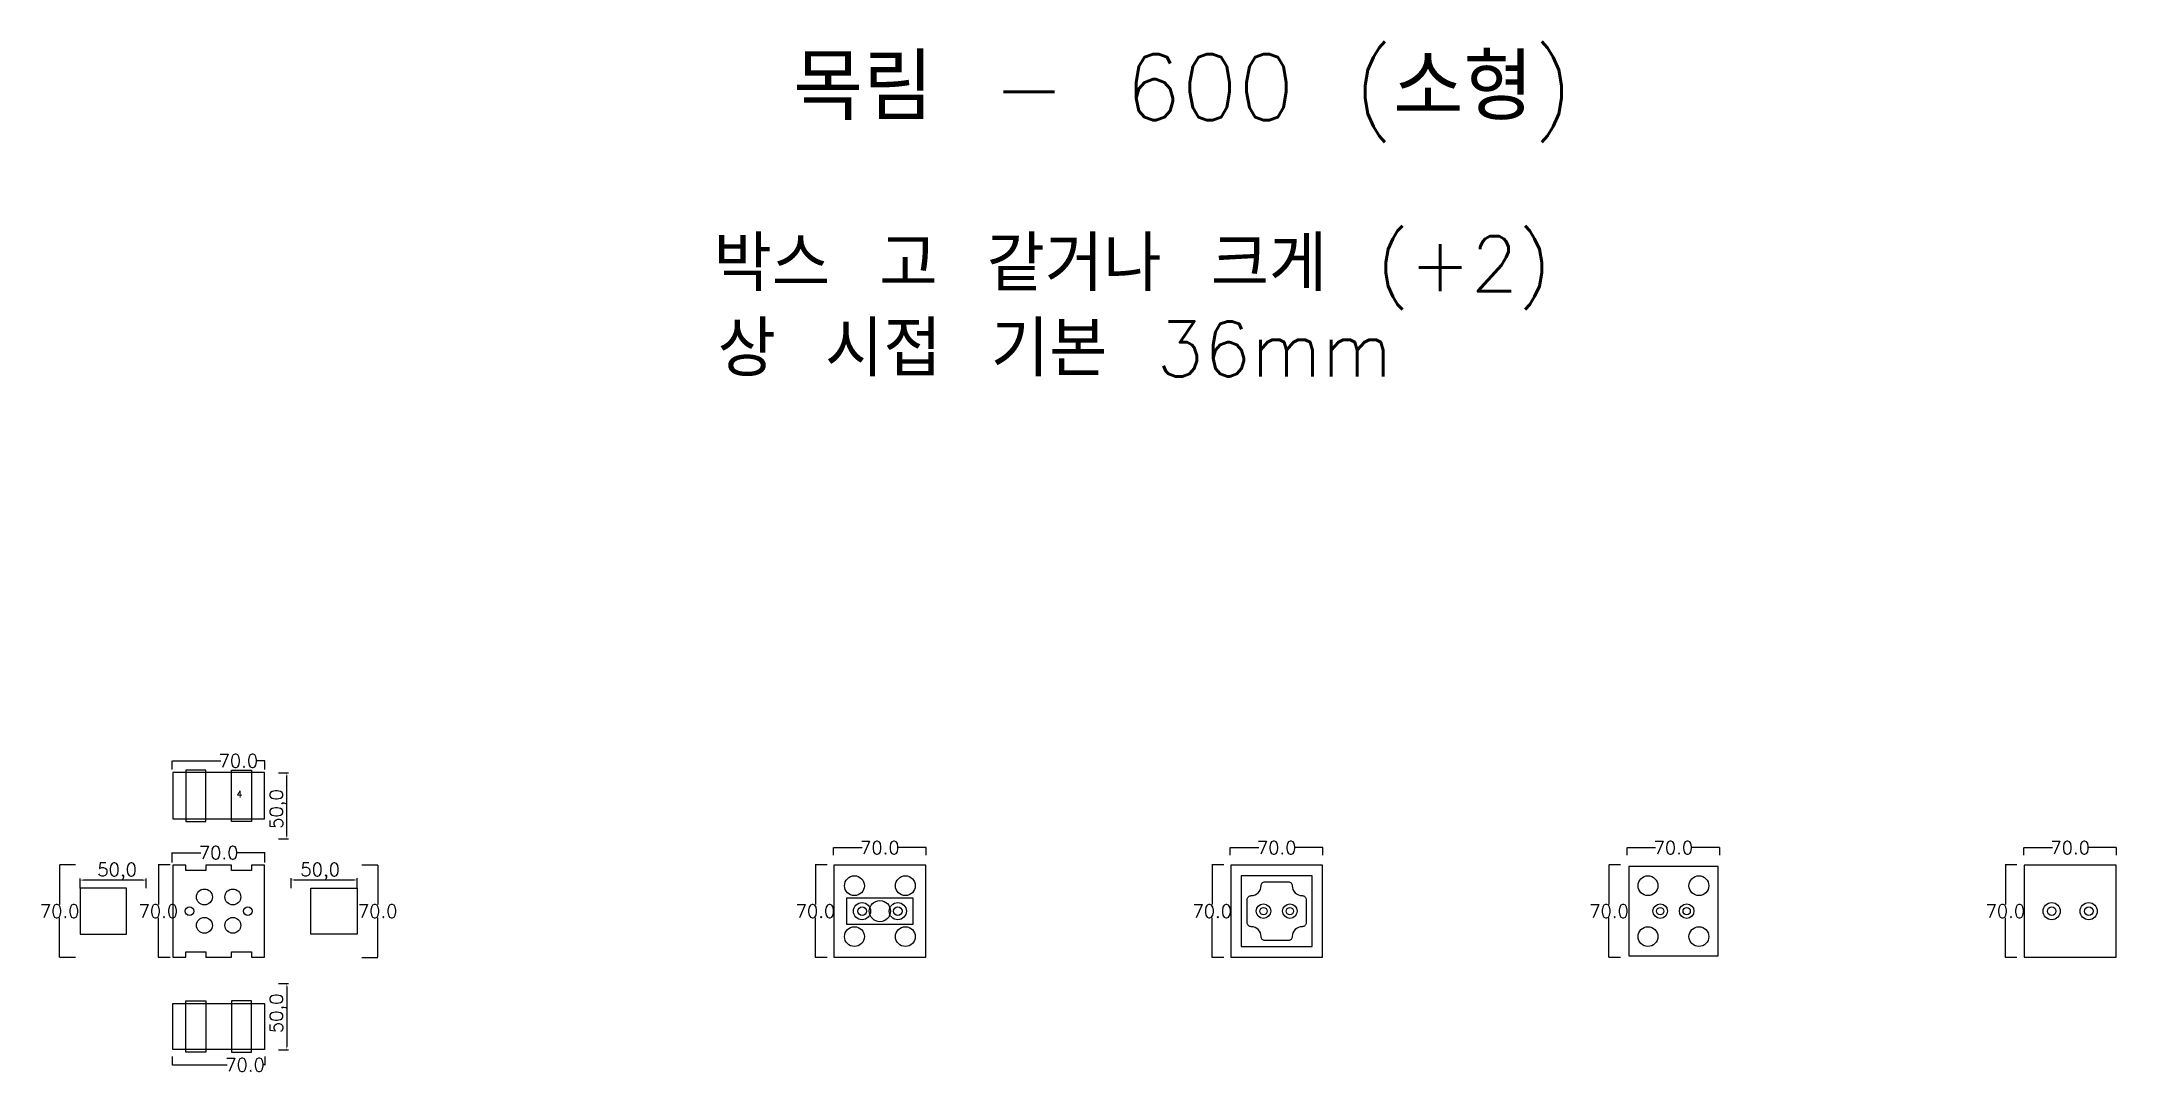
# Model space of a CAD drawing. Header units: millimetres. Extents: x 1566 to 3134, y -1 to 780.
import ezdxf

# ---------------------------------------------------------------- set-up
doc = ezdxf.new("R2010")
doc.units = ezdxf.units.MM
for name, color, linetype in [('TEXT', 7, 'Continuous'), ('볼트 구멍', 7, 'Continuous'), ('치구', 7, 'Continuous'), ('치수', 7, 'Continuous')]:
    doc.layers.add(name, color=color, linetype=linetype)
doc.styles.get("Standard").update_dxf_attribs({"font": 'txt.shx', "bigfont": 'whgtxt.shx'})
doc.dimstyles.new('ISO-25', dxfattribs={"dimtxt": 2.5, "dimasz": 2.5, "dimexe": 1.25, "dimexo": 0.625, "dimtad": 1, "dimtxsty": 'Standard', "dimcen": 2.5, "dimadec": 0, "dimazin": 0, "dimtfac": 1, "dimtmove": 0, "dimatfit": 3, "dimfxl": 0, "dimarcsym": 0})
doc.dimstyles.get("Standard").update_dxf_attribs({"dimtxt": 7, "dimasz": 0.18, "dimexe": 0.18, "dimexo": 0.0625, "dimgap": 0.09, "dimtad": 0, "dimtih": 1, "dimtoh": 1, "dimdec": 1, "dimzin": 0, "dimdsep": 46, "dimtxsty": 'Standard', "dimcen": 0.09, "dimadec": 0, "dimazin": 0, "dimtfac": 1, "dimtdec": 1, "dimtofl": 0, "dimtmove": 0, "dimatfit": 3, "dimfxl": 0, "dimtolj": 1, "dimtzin": 0, "dimarcsym": 0})

# ---------------------------------------------------------------- blocks, each defined once
blk = doc.blocks.new('*D1')
at = {"layer": 'Defpoints', "color": 0}
for p in [(2164.4, 163.8), (2234.4, 169.7), (2234.4, 163.8)]:
    blk.add_point(p, dxfattribs=at)
at = {"layer": '치수', "color": 0, "lineweight": -2}
for p, q in [((2164.4, 163.9), (2164.4, 169.9)), ((2164.6, 169.7), (2186, 169.7)), ((2234.3, 169.7), (2212.9, 169.7)), ((2234.4, 163.9), (2234.4, 169.9))]:
    blk.add_line(p, q, dxfattribs=at)
at = {"layer": '치수', "color": 0}
for points in [[(2164.6, 169.7), (2164.6, 169.6), (2164.4, 169.7)], [(2234.3, 169.7), (2234.3, 169.6), (2234.4, 169.7)]]:
    blk.add_solid(points, dxfattribs=at)
at = {"layer": '치수', "color": 0, "insert": (2199.4, 169.7), "char_height": 10, "attachment_point": 5}
blk.add_mtext('\\A1;70.0', dxfattribs=at)
blk = doc.blocks.new('*D2')
at = {"layer": 'Defpoints', "color": 0}
for p in [(1591.3, 156.7), (1579.2, 86.7), (1591.3, 86.7)]:
    blk.add_point(p, dxfattribs=at)
at = {"layer": '치수', "color": 0, "lineweight": -2}
for p, q in [((1591.2, 156.7), (1579.1, 156.7)), ((1579.2, 156.5), (1579.2, 126.8)), ((1579.2, 86.9), (1579.2, 116.6)), ((1591.2, 86.7), (1579.1, 86.7))]:
    blk.add_line(p, q, dxfattribs=at)
at = {"layer": '치수', "color": 0}
for points in [[(1579.2, 156.5), (1579.3, 156.5), (1579.2, 156.7)], [(1579.2, 86.9), (1579.3, 86.9), (1579.2, 86.7)]]:
    blk.add_solid(points, dxfattribs=at)
at = {"layer": '치수', "color": 0, "insert": (1579.2, 121.7), "char_height": 10, "attachment_point": 5}
blk.add_mtext('\\A1;70.0', dxfattribs=at)
blk = doc.blocks.new('*D3')
at = {"layer": 'Defpoints', "color": 0}
for p in [(2159.6, 156.7), (2150.7, 86.7), (2159.6, 86.7)]:
    blk.add_point(p, dxfattribs=at)
at = {"layer": '치수', "color": 0, "lineweight": -2}
for p, q in [((2159.5, 156.7), (2150.5, 156.7)), ((2150.7, 156.5), (2150.7, 126.8)), ((2150.7, 86.9), (2150.7, 116.6)), ((2159.5, 86.7), (2150.5, 86.7))]:
    blk.add_line(p, q, dxfattribs=at)
at = {"layer": '치수', "color": 0}
for points in [[(2150.6, 156.5), (2150.7, 156.5), (2150.7, 156.7)], [(2150.6, 86.9), (2150.7, 86.9), (2150.7, 86.7)]]:
    blk.add_solid(points, dxfattribs=at)
at = {"layer": '치수', "color": 0, "insert": (2150.7, 121.7), "char_height": 10, "attachment_point": 5}
blk.add_mtext('\\A1;70.0', dxfattribs=at)
blk = doc.blocks.new('*D4')
at = {"layer": 'Defpoints', "color": 0}
for p in [(1663, 156.7), (1653.9, 86.7), (1663, 86.7)]:
    blk.add_point(p, dxfattribs=at)
at = {"layer": '치수', "color": 0, "lineweight": -2}
for p, q in [((1662.9, 156.7), (1653.7, 156.7)), ((1653.9, 156.5), (1653.9, 126.8)), ((1653.9, 86.9), (1653.9, 116.6)), ((1662.9, 86.7), (1653.7, 86.7))]:
    blk.add_line(p, q, dxfattribs=at)
at = {"layer": '치수', "color": 0}
for points in [[(1653.9, 156.5), (1653.9, 156.5), (1653.9, 156.7)], [(1653.9, 86.9), (1653.9, 86.9), (1653.9, 86.7)]]:
    blk.add_solid(points, dxfattribs=at)
at = {"layer": '치수', "color": 0, "insert": (1653.9, 121.7), "char_height": 10, "attachment_point": 5}
blk.add_mtext('\\A1;70.0', dxfattribs=at)
blk = doc.blocks.new('*D5')
at = {"layer": 'Defpoints', "color": 0}
for p in [(1807.6, 156.7), (1807.6, 86.7), (1819.7, 86.7)]:
    blk.add_point(p, dxfattribs=at)
at = {"layer": '치수', "color": 0, "lineweight": -2}
for p, q in [((1807.7, 156.7), (1819.8, 156.7)), ((1819.7, 156.5), (1819.7, 126.8)), ((1819.7, 86.9), (1819.7, 116.6)), ((1807.7, 86.7), (1819.8, 86.7))]:
    blk.add_line(p, q, dxfattribs=at)
at = {"layer": '치수', "color": 0}
for points in [[(1819.6, 156.5), (1819.7, 156.5), (1819.7, 156.7)], [(1819.6, 86.9), (1819.7, 86.9), (1819.7, 86.7)]]:
    blk.add_solid(points, dxfattribs=at)
at = {"layer": '치수', "color": 0, "insert": (1819.7, 121.7), "char_height": 10, "attachment_point": 5}
blk.add_mtext('\\A1;70.0', dxfattribs=at)
blk = doc.blocks.new('*D6')
at = {"layer": 'Defpoints', "color": 0}
for p in [(1664.4, 11.8), (1734.4, 11.8), (1734.4, 5.4)]:
    blk.add_point(p, dxfattribs=at)
at = {"layer": '치수', "color": 0, "lineweight": -2}
for p, q in [((1664.4, 11.8), (1664.4, 5.2)), ((1664.6, 5.4), (1706, 5.4)), ((1734.3, 5.4), (1732.9, 5.4)), ((1734.4, 11.8), (1734.4, 5.2))]:
    blk.add_line(p, q, dxfattribs=at)
at = {"layer": '치수', "color": 0}
for points in [[(1664.6, 5.5), (1664.6, 5.4), (1664.4, 5.4)], [(1734.3, 5.5), (1734.3, 5.4), (1734.4, 5.4)]]:
    blk.add_solid(points, dxfattribs=at)
at = {"layer": '치수', "color": 0, "insert": (1719.4, 5.4), "char_height": 10, "attachment_point": 5}
blk.add_mtext('\\A1;70.0', dxfattribs=at)
blk = doc.blocks.new('*D7')
at = {"layer": 'Defpoints', "color": 0}
for p in [(1744.1, 66.9), (1744.1, 16.9), (1751, 16.9)]:
    blk.add_point(p, dxfattribs=at)
at = {"layer": '치수', "color": 0, "lineweight": -2}
for p, q in [((1744.8, 66.9), (1752.3, 66.9)), ((1751, 64.4), (1751, 19.4)), ((1744.8, 16.9), (1752.3, 16.9))]:
    blk.add_line(p, q, dxfattribs=at)
at = {"layer": '치수', "color": 0}
for points in [[(1750.6, 64.4), (1751.4, 64.4), (1751, 66.9)], [(1750.6, 19.4), (1751.4, 19.4), (1751, 16.9)]]:
    blk.add_solid(points, dxfattribs=at)
at = {"layer": '치수', "color": 0, "insert": (1744.6, 44.4), "char_height": 10, "attachment_point": 5, "rotation": 90}
blk.add_mtext('50,0', dxfattribs=at)
blk = doc.blocks.new('*D8')
at = {"layer": 'Defpoints', "color": 0}
for p in [(1664.4, 158.5), (1734.4, 165.9), (1734.4, 158.5)]:
    blk.add_point(p, dxfattribs=at)
at = {"layer": '치수', "color": 0, "lineweight": -2}
for p, q in [((1664.4, 158.6), (1664.4, 166.1)), ((1664.6, 165.9), (1686, 165.9)), ((1734.3, 165.9), (1712.9, 165.9)), ((1734.4, 158.6), (1734.4, 166.1))]:
    blk.add_line(p, q, dxfattribs=at)
at = {"layer": '치수', "color": 0}
for points in [[(1664.6, 165.9), (1664.6, 165.9), (1664.4, 165.9)], [(1734.3, 165.9), (1734.3, 165.9), (1734.4, 165.9)]]:
    blk.add_solid(points, dxfattribs=at)
at = {"layer": '치수', "color": 0, "insert": (1699.4, 165.9), "char_height": 10, "attachment_point": 5}
blk.add_mtext('\\A1;70.0', dxfattribs=at)
blk = doc.blocks.new('*D9')
at = {"layer": 'Defpoints', "color": 0}
for p in [(1594.7, 145.2), (1594.7, 138.5), (1644.7, 138.4)]:
    blk.add_point(p, dxfattribs=at)
at = {"layer": '치수', "color": 0, "lineweight": -2}
for p, q in [((1594.7, 139.1), (1594.7, 146.4)), ((1642.2, 145.2), (1597.2, 145.2)), ((1644.7, 139), (1644.7, 146.4))]:
    blk.add_line(p, q, dxfattribs=at)
at = {"layer": '치수', "color": 0}
for points in [[(1597.2, 145.6), (1597.2, 144.7), (1594.7, 145.2)], [(1642.2, 145.6), (1642.2, 144.7), (1644.7, 145.2)]]:
    blk.add_solid(points, dxfattribs=at)
at = {"layer": '치수', "color": 0, "insert": (1622.7, 151.6), "char_height": 10, "attachment_point": 5}
blk.add_mtext('50,0', dxfattribs=at)
blk = doc.blocks.new('*D10')
at = {"layer": 'Defpoints', "color": 0}
for p in [(1664.4, 228.9), (1734.4, 235.3), (1734.4, 228.9)]:
    blk.add_point(p, dxfattribs=at)
at = {"layer": '치수', "color": 0, "lineweight": -2}
for p, q in [((1664.4, 228.9), (1664.4, 235.4)), ((1734.4, 228.9), (1734.4, 235.4)), ((1664.6, 235.3), (1701, 235.3)), ((1734.3, 235.3), (1727.9, 235.3))]:
    blk.add_line(p, q, dxfattribs=at)
at = {"layer": '치수', "color": 0}
for points in [[(1664.6, 235.3), (1664.6, 235.2), (1664.4, 235.3)], [(1734.3, 235.3), (1734.3, 235.2), (1734.4, 235.3)]]:
    blk.add_solid(points, dxfattribs=at)
at = {"layer": '치수', "color": 0, "insert": (1714.4, 235.3), "char_height": 10, "attachment_point": 5}
blk.add_mtext('\\A1;70.0', dxfattribs=at)
blk = doc.blocks.new('*D11')
at = {"layer": 'Defpoints', "color": 0}
for p in [(1744.1, 226.4), (1751, 226.4), (1744.1, 176.4)]:
    blk.add_point(p, dxfattribs=at)
at = {"layer": '치수', "color": 0, "lineweight": -2}
for p, q in [((1744.8, 226.4), (1752.3, 226.4)), ((1751, 178.9), (1751, 223.9)), ((1744.8, 176.4), (1752.3, 176.4))]:
    blk.add_line(p, q, dxfattribs=at)
at = {"layer": '치수', "color": 0}
for points in [[(1750.6, 223.9), (1751.4, 223.9), (1751, 226.4)], [(1750.6, 178.9), (1751.4, 178.9), (1751, 176.4)]]:
    blk.add_solid(points, dxfattribs=at)
at = {"layer": '치수', "color": 0, "insert": (1744.6, 198.9), "char_height": 10, "attachment_point": 5, "rotation": 90}
blk.add_mtext('50,0', dxfattribs=at)
blk = doc.blocks.new('*D12')
at = {"layer": 'Defpoints', "color": 0}
for p in [(1804.2, 145.3), (1754.2, 138.5), (1804.2, 138.5)]:
    blk.add_point(p, dxfattribs=at)
at = {"layer": '치수', "color": 0, "lineweight": -2}
for p, q in [((1754.2, 139.1), (1754.2, 146.5)), ((1756.7, 145.3), (1801.7, 145.3)), ((1804.2, 139.1), (1804.2, 146.5))]:
    blk.add_line(p, q, dxfattribs=at)
at = {"layer": '치수', "color": 0}
for points in [[(1756.7, 145.7), (1756.7, 144.8), (1754.2, 145.3)], [(1801.7, 145.7), (1801.7, 144.8), (1804.2, 145.3)]]:
    blk.add_solid(points, dxfattribs=at)
at = {"layer": '치수', "color": 0, "insert": (1776.2, 151.7), "char_height": 10, "attachment_point": 5}
blk.add_mtext('50,0', dxfattribs=at)
blk = doc.blocks.new('*D13')
at = {"layer": 'Defpoints', "color": 0}
for p in [(2459.6, 156.7), (2450.7, 86.7), (2459.6, 86.7)]:
    blk.add_point(p, dxfattribs=at)
at = {"layer": '치수', "color": 0, "lineweight": -2}
for p, q in [((2459.5, 156.7), (2450.5, 156.7)), ((2450.7, 156.5), (2450.7, 126.8)), ((2450.7, 86.9), (2450.7, 116.6)), ((2459.5, 86.7), (2450.5, 86.7))]:
    blk.add_line(p, q, dxfattribs=at)
at = {"layer": '치수', "color": 0}
for points in [[(2450.6, 156.5), (2450.7, 156.5), (2450.7, 156.7)], [(2450.6, 86.9), (2450.7, 86.9), (2450.7, 86.7)]]:
    blk.add_solid(points, dxfattribs=at)
at = {"layer": '치수', "color": 0, "insert": (2450.7, 121.7), "char_height": 10, "attachment_point": 5}
blk.add_mtext('\\A1;70.0', dxfattribs=at)
blk = doc.blocks.new('*D14')
at = {"layer": 'Defpoints', "color": 0}
for p in [(2759.6, 156.7), (2750.7, 86.7), (2759.6, 86.7)]:
    blk.add_point(p, dxfattribs=at)
at = {"layer": '치수', "color": 0, "lineweight": -2}
for p, q in [((2759.5, 156.7), (2750.5, 156.7)), ((2750.7, 156.5), (2750.7, 126.8)), ((2750.7, 86.9), (2750.7, 116.6)), ((2759.5, 86.7), (2750.5, 86.7))]:
    blk.add_line(p, q, dxfattribs=at)
at = {"layer": '치수', "color": 0}
for points in [[(2750.6, 156.5), (2750.7, 156.5), (2750.7, 156.7)], [(2750.6, 86.9), (2750.7, 86.9), (2750.7, 86.7)]]:
    blk.add_solid(points, dxfattribs=at)
at = {"layer": '치수', "color": 0, "insert": (2750.7, 121.7), "char_height": 10, "attachment_point": 5}
blk.add_mtext('\\A1;70.0', dxfattribs=at)
blk = doc.blocks.new('*D15')
at = {"layer": 'Defpoints', "color": 0}
for p in [(2464.4, 163.8), (2534.4, 169.7), (2534.4, 163.8)]:
    blk.add_point(p, dxfattribs=at)
at = {"layer": '치수', "color": 0, "lineweight": -2}
for p, q in [((2464.4, 163.9), (2464.4, 169.9)), ((2464.6, 169.7), (2486, 169.7)), ((2534.3, 169.7), (2512.9, 169.7)), ((2534.4, 163.9), (2534.4, 169.9))]:
    blk.add_line(p, q, dxfattribs=at)
at = {"layer": '치수', "color": 0}
for points in [[(2464.6, 169.7), (2464.6, 169.6), (2464.4, 169.7)], [(2534.3, 169.7), (2534.3, 169.6), (2534.4, 169.7)]]:
    blk.add_solid(points, dxfattribs=at)
at = {"layer": '치수', "color": 0, "insert": (2499.4, 169.7), "char_height": 10, "attachment_point": 5}
blk.add_mtext('\\A1;70.0', dxfattribs=at)
blk = doc.blocks.new('*D16')
at = {"layer": 'Defpoints', "color": 0}
for p in [(2764.4, 163.8), (2834.4, 169.7), (2834.4, 163.8)]:
    blk.add_point(p, dxfattribs=at)
at = {"layer": '치수', "color": 0, "lineweight": -2}
for p, q in [((2764.4, 163.9), (2764.4, 169.9)), ((2764.6, 169.7), (2786, 169.7)), ((2834.3, 169.7), (2812.9, 169.7)), ((2834.4, 163.9), (2834.4, 169.9))]:
    blk.add_line(p, q, dxfattribs=at)
at = {"layer": '치수', "color": 0}
for points in [[(2764.6, 169.7), (2764.6, 169.6), (2764.4, 169.7)], [(2834.3, 169.7), (2834.3, 169.6), (2834.4, 169.7)]]:
    blk.add_solid(points, dxfattribs=at)
at = {"layer": '치수', "color": 0, "insert": (2799.4, 169.7), "char_height": 10, "attachment_point": 5}
blk.add_mtext('\\A1;70.0', dxfattribs=at)
blk = doc.blocks.new('*D17')
at = {"layer": 'Defpoints', "color": 0}
for p in [(3059.3, 156.7), (3050.4, 86.7), (3059.3, 86.7)]:
    blk.add_point(p, dxfattribs=at)
at = {"layer": '치수', "color": 0, "lineweight": -2}
for p, q in [((3059.2, 156.7), (3050.2, 156.7)), ((3050.4, 156.5), (3050.4, 126.8)), ((3050.4, 86.9), (3050.4, 116.6)), ((3059.2, 86.7), (3050.2, 86.7))]:
    blk.add_line(p, q, dxfattribs=at)
at = {"layer": '치수', "color": 0}
for points in [[(3050.4, 156.5), (3050.4, 156.5), (3050.4, 156.7)], [(3050.4, 86.9), (3050.4, 86.9), (3050.4, 86.7)]]:
    blk.add_solid(points, dxfattribs=at)
at = {"layer": '치수', "color": 0, "insert": (3050.4, 121.7), "char_height": 10, "attachment_point": 5}
blk.add_mtext('\\A1;70.0', dxfattribs=at)
blk = doc.blocks.new('*D18')
at = {"layer": 'Defpoints', "color": 0}
for p in [(3064.4, 163.8), (3134.4, 169.7), (3134.4, 163.8)]:
    blk.add_point(p, dxfattribs=at)
at = {"layer": '치수', "color": 0, "lineweight": -2}
for p, q in [((3064.4, 163.9), (3064.4, 169.9)), ((3064.6, 169.7), (3086, 169.7)), ((3134.3, 169.7), (3112.9, 169.7)), ((3134.4, 163.9), (3134.4, 169.9))]:
    blk.add_line(p, q, dxfattribs=at)
at = {"layer": '치수', "color": 0}
for points in [[(3064.6, 169.7), (3064.6, 169.6), (3064.4, 169.7)], [(3134.3, 169.7), (3134.3, 169.6), (3134.4, 169.7)]]:
    blk.add_solid(points, dxfattribs=at)
at = {"layer": '치수', "color": 0, "insert": (3099.4, 169.7), "char_height": 10, "attachment_point": 5}
blk.add_mtext('\\A1;70.0', dxfattribs=at)

msp = doc.modelspace()

# ---------------------------------------------------------------- linework, layer by layer
msp.add_lwpolyline([(2487.7, 140.93, -0.4142136), (2490.7, 143.93), (2508.2, 143.93, -0.4142136), (2511.2, 140.93, 0.4142136), (2518.7, 133.43, -0.4142136), (2521.7, 130.43), (2521.7, 112.93, -0.4142136), (2518.7, 109.93, 0.4142136), (2511.2, 102.43, -0.4142136), (2508.2, 99.43), (2490.7, 99.43, -0.4142136), (2487.7, 102.43, 0.4142136), (2480.2, 109.93, -0.4142136), (2477.2, 112.93), (2477.2, 130.43, -0.4142136), (2480.2, 133.43, 0.4142136)], format="xyb", close=True)
for centre, radius in [((2180.2, 140.93), 7.5), ((2218.7, 140.93), 7.5), ((2780.2, 140.93), 7.5), ((2818.7, 140.93), 7.5), ((1688.7, 132.43), 6), ((1710.2, 132.43), 6), ((1688.7, 110.93), 6), ((1710.2, 110.93), 6), ((2180.2, 102.43), 7.5), ((2218.7, 102.43), 7.5), ((2780.2, 102.43), 7.5), ((2818.7, 102.43), 7.5)]:
    msp.add_circle(centre, radius)
at = {"layer": '볼트 구멍', "color": 1}
msp.add_lwpolyline([(2174.45, 131.68), (2224.45, 131.68), (2224.45, 111.68), (2174.45, 111.68)], close=True, dxfattribs=at)
at = {"layer": '볼트 구멍', "color": 6}
for centre, radius in [((2185.95, 121.68), 6.5), ((2212.95, 121.68), 6.5), ((2489.45, 121.68), 5.5), ((2509.45, 121.68), 5.5), ((2789.45, 121.68), 5.5), ((2809.45, 121.68), 5.5), ((3085.45, 121.68), 6.5), ((3113.45, 121.68), 6.5)]:
    msp.add_circle(centre, radius, dxfattribs=at)
at = {"layer": '볼트 구멍', "color": 3}
for centre, radius in [((2199.45, 121.68), 8), ((1677.45, 121.68), 3.25), ((1721.45, 121.68), 3.25), ((2185.95, 121.68), 3.25), ((2212.95, 121.68), 3.25), ((2489.45, 121.68), 2.75), ((2509.45, 121.68), 2.75), ((2789.45, 121.68), 2.75), ((2809.45, 121.68), 2.75), ((3085.45, 121.68), 3.25), ((3113.45, 121.68), 3.25)]:
    msp.add_circle(centre, radius, dxfattribs=at)
at = {"layer": '치구'}
for points in [[(1664.7, 191.43), (1734.2, 191.43), (1734.2, 226.43), (1664.7, 226.43)], [(1664.7, 86.93), (1674.7, 86.93), (1674.7, 90.93), (1689.7, 90.93), (1689.7, 86.93), (1709.2, 86.93), (1709.2, 90.93), (1724.2, 90.93), (1724.2, 86.93), (1734.2, 86.93), (1734.2, 156.43), (1724.2, 156.43), (1724.2, 152.43), (1709.2, 152.43), (1709.2, 156.43), (1689.7, 156.43), (1689.7, 152.43), (1674.7, 152.43), (1674.7, 156.43), (1664.7, 156.43)], [(2164.7, 156.43), (2164.7, 86.93), (2234.2, 86.93), (2234.2, 156.43)], [(2464.7, 156.43), (2464.7, 86.93), (2534.2, 86.93), (2534.2, 156.43)], [(2472.7, 148.43), (2472.7, 94.93), (2526.2, 94.93), (2526.2, 148.43)], [(2765.7, 155.43), (2765.7, 87.93), (2833.2, 87.93), (2833.2, 155.43)], [(3064.7, 156.43), (3064.7, 86.93), (3134.2, 86.93), (3134.2, 156.43)], [(1629.7, 139.03), (1594.7, 139.03), (1594.7, 104.33), (1629.7, 104.33)], [(1769.2, 139.03), (1804.2, 139.03), (1804.2, 104.33), (1769.2, 104.33)], [(1664.7, 51.93), (1734.2, 51.93), (1734.2, 16.93), (1664.7, 16.93)]]:
    msp.add_lwpolyline(points, close=True, dxfattribs=at)
at = {"layer": '치구', "color": 1}
for points in [[(1674.7, 189.43), (1689.7, 189.43), (1689.7, 228.43), (1674.7, 228.43)], [(1724.2, 189.43), (1709.2, 189.43), (1709.2, 228.43), (1724.2, 228.43)], [(1674.7, 53.93), (1689.7, 53.93), (1689.7, 14.93), (1674.7, 14.93)], [(1724.2, 53.93), (1709.2, 53.93), (1709.2, 14.93), (1724.2, 14.93)]]:
    msp.add_lwpolyline(points, close=True, dxfattribs=at)

# ---------------------------------------------------------------- texts
at = {"layer": 'TEXT', "color": 3}
msp.add_text('목림 - 600 (소형)', height=50, dxfattribs=at).set_placement((2133.86, 719.98))
at = {"layer": 'TEXT', "color": 1}
for s, height, p in [('박스 고 같거나 크게 (+2)', 41.6667, (2073.62, 590.56)), ('상 시접 기본 36mm', 41.6667, (2076.77, 526.15)), ('4', 5, (1713.01, 207.73))]:
    msp.add_text(s, height=height, dxfattribs=at).set_placement(p)

# ---------------------------------------------------------------- dimensions: what is measured, and where the dimension line sits
at = {"layer": '치수', "color": 4}
for base, p1, p2, dimstyle, override, picture, middle in [((1734.45, 235.25), (1664.45, 228.86), (1734.45, 228.86), 'Standard', {"dimtxt": 10}, '*D10', (1714.45, 235.25)), ((1804.2, 145.26), (1754.2, 138.48), (1804.2, 138.48), 'ISO-25', {"dimtxt": 10, "dimdec": 1, "dimzin": 0, "dimtdec": 1}, '*D12', (1776.2, 145.26)), ((1734.45, 5.42), (1664.45, 11.82), (1734.45, 11.82), 'Standard', {"dimtxt": 10}, '*D6', (1719.45, 5.42))]:
    dim = msp.add_linear_dim(base=base, p1=p1, p2=p2, dimstyle=dimstyle, override=override, dxfattribs=at)
    dim.commit()
    dim.dimension.update_dxf_attribs({"geometry": picture, "text_midpoint": middle, "dimtype": 160})
for base, p1, p2, angle, picture, middle in [((1751.03, 226.43), (1744.13, 176.43), (1744.13, 226.43), 90, '*D11', (1751.03, 198.93)), ((1594.7, 145.16), (1644.7, 138.38), (1594.7, 138.48), 180, '*D9', (1622.7, 145.16)), ((1751.03, 16.93), (1744.13, 66.93), (1744.13, 16.93), 270, '*D7', (1751.03, 44.43))]:
    dim = msp.add_linear_dim(base=base, p1=p1, p2=p2, angle=angle, dimstyle='ISO-25', override={"dimtxt": 10, "dimdec": 1, "dimzin": 0, "dimtdec": 1}, dxfattribs=at)
    dim.commit()
    dim.dimension.update_dxf_attribs({"geometry": picture, "text_midpoint": middle, "dimtype": 160})
for base, p1, p2, picture, middle in [((2234.45, 169.67), (2164.45, 163.79), (2234.45, 163.79), '*D1', (2199.45, 169.67)), ((2534.45, 169.67), (2464.45, 163.79), (2534.45, 163.79), '*D15', (2499.45, 169.67)), ((2834.45, 169.67), (2764.45, 163.79), (2834.45, 163.79), '*D16', (2799.45, 169.67)), ((3134.45, 169.67), (3064.45, 163.79), (3134.45, 163.79), '*D18', (3099.45, 169.67)), ((1734.45, 165.9), (1664.45, 158.51), (1734.45, 158.51), '*D8', (1699.45, 165.9))]:
    dim = msp.add_linear_dim(base=base, p1=p1, p2=p2, dimstyle='Standard', override={"dimtxt": 10}, dxfattribs=at)
    dim.commit()
    dim.dimension.update_dxf_attribs({"geometry": picture, "text_midpoint": middle})
for base, p1, p2, picture, middle in [((1579.23, 86.68), (1591.3, 156.68), (1591.3, 86.68), '*D2', (1579.23, 121.68)), ((1653.92, 86.68), (1662.99, 156.68), (1662.99, 86.68), '*D4', (1653.92, 121.68)), ((1819.67, 86.68), (1807.6, 156.68), (1807.6, 86.68), '*D5', (1819.67, 121.68)), ((2150.65, 86.68), (2159.56, 156.68), (2159.56, 86.68), '*D3', (2150.65, 121.68)), ((2450.65, 86.68), (2459.56, 156.68), (2459.56, 86.68), '*D13', (2450.65, 121.68)), ((2750.65, 86.68), (2759.56, 156.68), (2759.56, 86.68), '*D14', (2750.65, 121.68)), ((3050.4, 86.68), (3059.31, 156.68), (3059.31, 86.68), '*D17', (3050.4, 121.68))]:
    dim = msp.add_linear_dim(base=base, p1=p1, p2=p2, angle=90, dimstyle='Standard', override={"dimtxt": 10}, dxfattribs=at)
    dim.commit()
    dim.dimension.update_dxf_attribs({"geometry": picture, "text_midpoint": middle})

doc.saveas('drawing.dxf')
